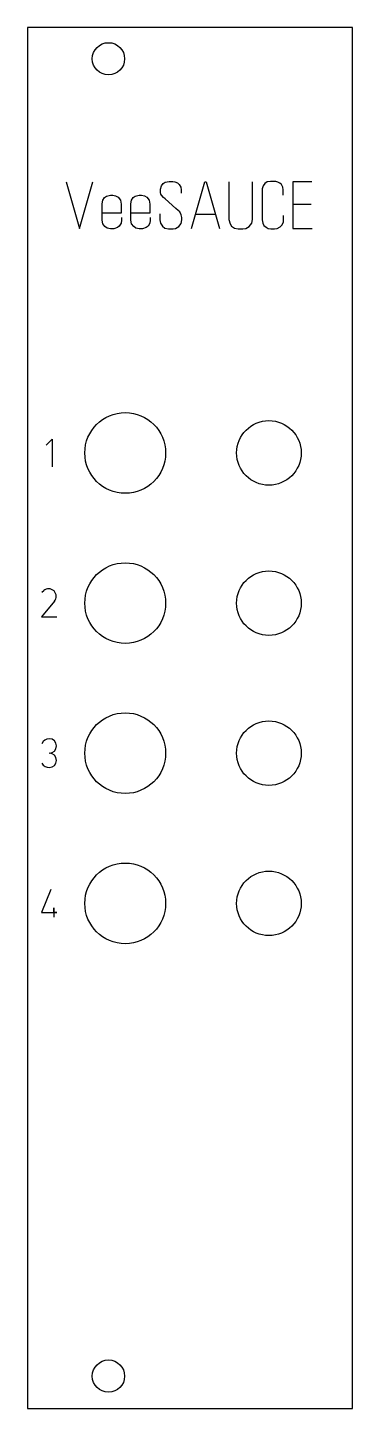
# Model space of a CAD drawing. Header units: millimetres. Extents: x 0 to 30, y 0 to 128.
import ezdxf

# ---------------------------------------------------------------- set-up
doc = ezdxf.new("R2010")
doc.units = ezdxf.units.MM
doc.layers.add('Contour', color=7, linetype='CONTINUOUS')
doc.layers.add('Engraving', color=7, linetype='CONTINUOUS')

msp = doc.modelspace()

# ---------------------------------------------------------------- linework, layer by layer
at = {"layer": 'Contour', "color": 7, "linetype": 'CONTINUOUS'}
for p, q in [((30.14, 128.4), (0, 128.4)), ((0, 128.4), (0, 128.4)), ((0, 128.4), (0, 0)), ((30.14, 0), (30.14, 128.4)), ((30.14, 128.4), (30.14, 128.4)), ((0, 0), (0, 0)), ((0, 0), (30.14, 0)), ((30.14, 0), (30.14, 0))]:
    msp.add_line(p, q, dxfattribs=at)
for centre, radius in [((7.5, 125.5), 1.5), ((9.055, 88.85), 3.75), ((22.395, 88.85), 3), ((9.055, 74.88), 3.75), ((22.395, 74.88), 3), ((9.055, 60.93), 3.75), ((22.395, 60.93), 3), ((9.055, 46.96), 3.75), ((22.395, 46.96), 3), ((7.5, 3), 1.5)]:
    msp.add_circle(centre, radius, dxfattribs=at)
at = {"layer": 'Engraving', "color": 7, "linetype": 'CONTINUOUS'}
for p, q in [((3.589, 114.07), (4.819, 109.731)), ((4.819, 109.731), (6.049, 114.07)), ((12.335, 113.387), (12.438, 113.694)), ((12.335, 113.079), (12.335, 113.387)), ((12.37, 112.908), (12.335, 113.079)), ((12.438, 113.694), (12.575, 113.899)), ((12.575, 113.899), (12.78, 114.036)), ((12.78, 114.036), (13.121, 114.104)), ((13.121, 114.104), (13.463, 114.104)), ((13.463, 114.104), (13.668, 114.07)), ((13.668, 114.07), (13.907, 113.968)), ((13.907, 113.968), (14.078, 113.797)), ((14.078, 113.797), (14.215, 113.558)), ((14.215, 113.558), (14.249, 113.318)), ((14.249, 113.318), (14.249, 113.011)), ((15.205, 109.731), (16.435, 114.07)), ((16.435, 114.07), (16.572, 114.07)), ((16.572, 114.07), (17.802, 109.731)), ((18.69, 114.07), (18.69, 110.551)), ((20.877, 110.551), (20.877, 114.07)), ((21.868, 113.694), (21.765, 113.421)), ((21.765, 113.421), (21.765, 110.517)), ((22.004, 113.899), (21.868, 113.694)), ((22.243, 114.07), (22.004, 113.899)), ((22.551, 114.104), (22.243, 114.07)), ((23.029, 114.104), (22.551, 114.104)), ((23.234, 114.036), (23.029, 114.104)), ((23.405, 113.933), (23.234, 114.036)), ((23.576, 113.797), (23.405, 113.933)), ((23.678, 113.558), (23.576, 113.797)), ((23.713, 113.318), (23.678, 113.558)), ((23.713, 112.806), (23.713, 113.318)), ((26.377, 114.07), (24.601, 114.07)), ((24.601, 114.07), (24.601, 109.731)), ((6.903, 112.02), (6.972, 112.362)), ((6.903, 110.483), (6.903, 112.02)), ((6.972, 112.362), (7.142, 112.601)), ((7.142, 112.601), (7.313, 112.738)), ((7.313, 112.738), (7.689, 112.806)), ((7.689, 112.806), (7.894, 112.806)), ((7.894, 112.806), (8.167, 112.772)), ((8.167, 112.772), (8.406, 112.635)), ((8.406, 112.635), (8.611, 112.362)), ((8.611, 112.362), (8.68, 111.986)), ((8.68, 111.986), (8.68, 111.132)), ((9.568, 112.02), (9.636, 112.362)), ((9.568, 110.483), (9.568, 112.02)), ((9.636, 112.362), (9.807, 112.601)), ((9.807, 112.601), (9.978, 112.738)), ((9.978, 112.738), (10.354, 112.806)), ((10.354, 112.806), (10.559, 112.806)), ((10.559, 112.806), (10.832, 112.772)), ((10.832, 112.772), (11.071, 112.635)), ((11.071, 112.635), (11.276, 112.362)), ((11.276, 112.362), (11.345, 111.986)), ((11.345, 111.986), (11.345, 111.132)), ((12.438, 112.806), (12.37, 112.908)), ((12.609, 112.601), (12.438, 112.806)), ((12.78, 112.464), (12.609, 112.601)), ((13.77, 111.576), (12.78, 112.464)), ((26.309, 111.952), (24.601, 111.952)), ((8.68, 111.132), (6.903, 111.132)), ((6.972, 110.141), (6.903, 110.483)), ((8.714, 110.483), (8.68, 110.209)), ((8.714, 110.756), (8.714, 110.483)), ((11.345, 111.132), (9.568, 111.132)), ((9.636, 110.141), (9.568, 110.483)), ((11.379, 110.483), (11.345, 110.209)), ((11.379, 110.756), (11.379, 110.483)), ((12.267, 111.098), (12.267, 110.517)), ((12.267, 110.517), (12.335, 110.209)), ((13.975, 111.405), (13.77, 111.576)), ((14.112, 111.268), (13.975, 111.405)), ((14.249, 110.995), (14.112, 111.268)), ((14.317, 110.756), (14.249, 110.995)), ((14.249, 110.175), (14.317, 110.517)), ((14.317, 110.517), (14.317, 110.756)), ((15.581, 111.063), (17.426, 111.063)), ((18.69, 110.551), (18.793, 110.141)), ((20.808, 110.209), (20.877, 110.551)), ((21.765, 110.517), (21.833, 110.209)), ((23.747, 110.517), (23.747, 110.927)), ((23.747, 110.312), (23.747, 110.517)), ((7.177, 109.902), (6.972, 110.141)), ((7.382, 109.765), (7.177, 109.902)), ((7.689, 109.697), (7.382, 109.765)), ((7.996, 109.697), (7.689, 109.697)), ((8.338, 109.799), (7.996, 109.697)), ((8.509, 109.936), (8.338, 109.799)), ((8.68, 110.209), (8.509, 109.936)), ((9.841, 109.902), (9.636, 110.141)), ((10.046, 109.765), (9.841, 109.902)), ((10.354, 109.697), (10.046, 109.765)), ((10.661, 109.697), (10.354, 109.697)), ((11.003, 109.799), (10.661, 109.697)), ((11.174, 109.936), (11.003, 109.799)), ((11.345, 110.209), (11.174, 109.936)), ((12.335, 110.209), (12.506, 109.936)), ((12.506, 109.936), (12.745, 109.765)), ((12.745, 109.765), (13.087, 109.697)), ((13.087, 109.697), (13.497, 109.697)), ((13.497, 109.697), (13.736, 109.731)), ((13.736, 109.731), (14.044, 109.902)), ((14.044, 109.902), (14.249, 110.175)), ((18.793, 110.141), (18.929, 109.936)), ((18.929, 109.936), (19.203, 109.765)), ((19.203, 109.765), (19.544, 109.697)), ((19.544, 109.697), (19.989, 109.697)), ((19.989, 109.697), (20.262, 109.731)), ((20.262, 109.731), (20.569, 109.902)), ((20.569, 109.902), (20.808, 110.209)), ((21.833, 110.209), (21.936, 110.004)), ((21.936, 110.004), (22.141, 109.833)), ((22.141, 109.833), (22.312, 109.731)), ((22.312, 109.731), (22.585, 109.697)), ((22.585, 109.697), (22.927, 109.697)), ((22.927, 109.697), (23.166, 109.731)), ((23.166, 109.731), (23.439, 109.868)), ((23.439, 109.868), (23.61, 110.038)), ((23.61, 110.038), (23.747, 110.312)), ((24.601, 109.731), (26.412, 109.731)), ((1.716, 89.562), (2.285, 90.132)), ((2.285, 90.132), (2.285, 87.569)), ((1.316, 75.906), (1.487, 76.048)), ((2.484, 75.051), (1.288, 73.599)), ((1.288, 73.599), (2.712, 73.599)), ((2.142, 48.242), (1.288, 46.106)), ((2.427, 46.106), (2.427, 46.533)), ((2.427, 46.533), (2.427, 45.679)), ((1.288, 46.106), (2.712, 46.106)), ((2.712, 46.106), (2.427, 46.106))]:
    msp.add_line(p, q, dxfattribs=at)
for centre, radius, start, end in [((1.948, 75.512), 0.707, 319.30201, 130.69799), ((2.013, 61.521), 0.748, 450.45958, 157.03264), ((2.007, 61.6), 0.669, 270, 90), ((2.007, 60.262), 0.669, 270, 90), ((2.012, 60.384), 0.792, 209.73591, -90.36171)]:
    msp.add_arc(centre, radius, start, end, dxfattribs=at)

doc.saveas('drawing.dxf')
